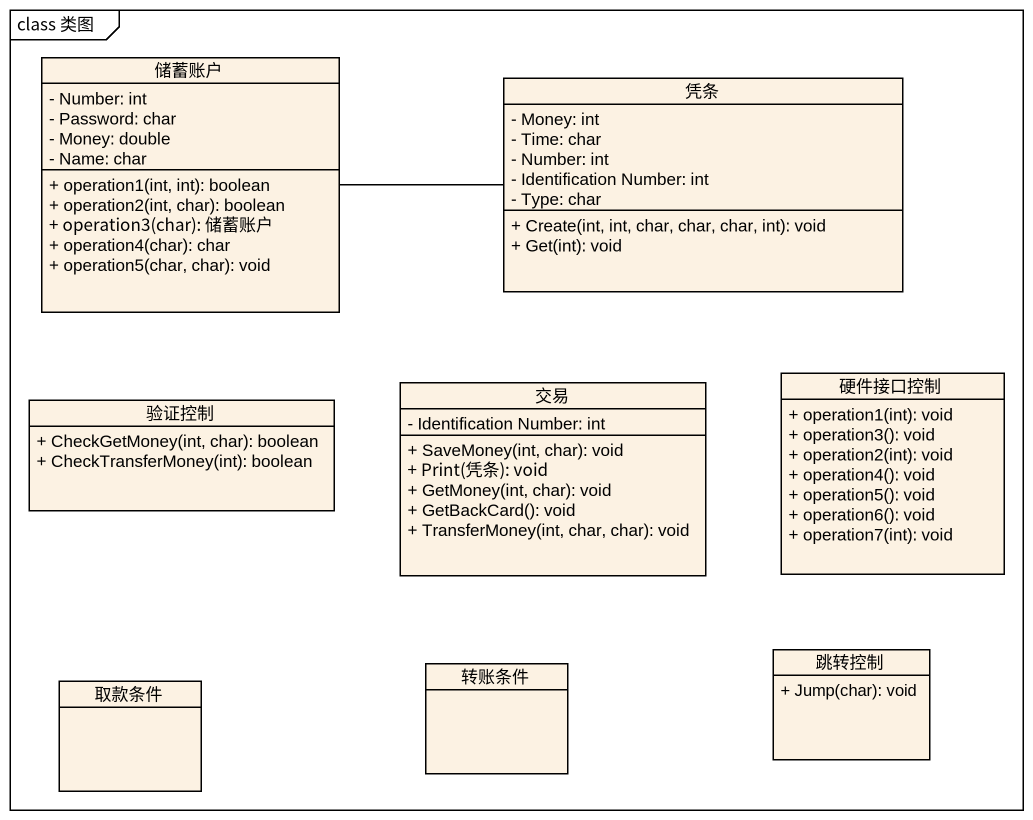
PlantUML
@startuml
mainframe class 类图
hide circle
hide empty members
skinparam classAttributeIconSize 0
class 储蓄账户 {
  - Number: int
  - Password: char
  - Money: double
  - Name: char
  + operation1(int, int): boolean
  + operation2(int, char): boolean
  + operation3(char): 储蓄账户
  + operation4(char): char
  + operation5(char, char): void
}
class 凭条 {
  - Money: int
  - Time: char
  - Number: int
  - Identification Number: int
  - Type: char
  + Create(int, int, char, char, char, int): void
  + Get(int): void
}
class 交易 {
  - Identification Number: int
  + SaveMoney(int, char): void
  + Print(凭条): void
  + GetMoney(int, char): void
  + GetBackCard(): void
  + TransferMoney(int, char, char): void
}
class 硬件接口控制 {
  + operation1(int): void
  + operation3(): void
  + operation2(int): void
  + operation4(): void
  + operation5(): void
  + operation6(): void
  + operation7(int): void
}
class 验证控制 {
  + CheckGetMoney(int, char): boolean
  + CheckTransferMoney(int): boolean
}
class 转账条件
class 跳转控制 {
  + Jump(char): void
}
class 取款条件
储蓄账户 -right- 凭条
@enduml
